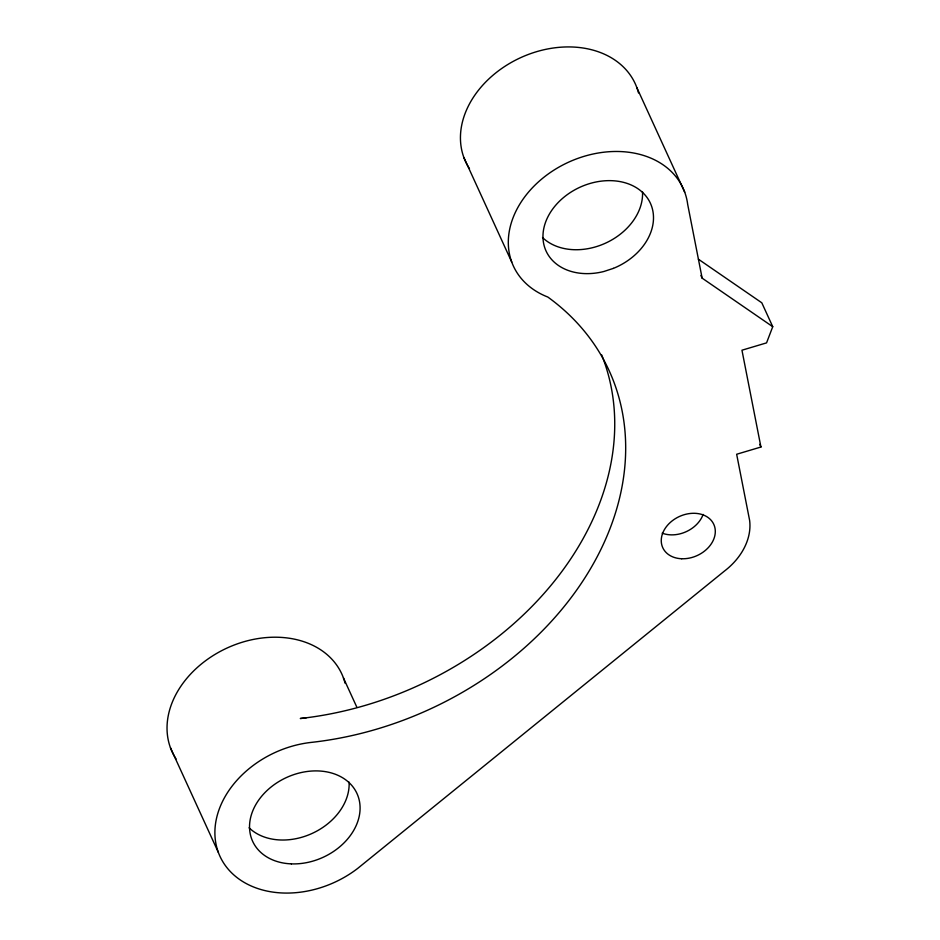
<?xml version="1.0" encoding="UTF-8"?>
<svg xmlns="http://www.w3.org/2000/svg" width="940" height="940" viewBox="0 0 940 940"><rect width="100%" height="100%" fill="white"/><g stroke="black" fill="none" stroke-linecap="round" stroke-linejoin="round"><path stroke-width="1.41" d="M698.373 259.182L761.8 302.798L772.739 326.697L766.558 342.877L741.954 350.209L760.93 447.029L736.655 454.255L749.627 520.419A64.014 48.974 -24.6 0 1 724.434 571.085L357.553 868.525A93.342 71.405 -24.6 0 1 218.327 852.345L170.469 747.805M700.923 275.49L702.133 278.146L772.739 326.697M636.85 87.655L684.72 192.195M759.708 444.373L760.93 447.029M463.878 157.532L511.748 262.072M343.441 677.928L356.754 707.009M702.133 278.146L687.681 204.38A93.342 71.405 -24.6 0 0 552.05 171.35A93.342 71.405 -24.6 0 0 547.82 297.04A304.619 233.003 -24.6 0 1 596.677 557.702A304.619 233.003 -24.6 0 1 311.246 742.4A93.342 71.405 -24.6 0 0 218.327 852.345M305.97 718.031A93.342 71.405 -24.6 0 0 300.307 718.501A304.619 233.003 -24.6 0 0 601.682 354.921M176.062 758.933A93.342 71.405 -24.6 0 1 228.15 647.531A93.342 71.405 -24.6 0 1 345.086 683.227M469.471 168.648A93.342 71.405 -24.6 0 1 521.571 57.246A93.342 71.405 -24.6 0 1 638.507 92.954M703.12 514.438A28.047 21.456 -24.6 0 1 662.183 533.144M349.093 782.127A57.375 43.886 -24.6 0 1 312.092 833.451A57.375 43.886 -24.6 0 1 249.1 827.811M642.514 191.854A57.375 43.886 -24.6 0 1 605.501 243.166A57.375 43.886 -24.6 0 1 542.521 237.526M613.374 268.382L603.915 271.484A57.375 43.886 -24.6 0 1 546.551 219.725A57.375 43.886 -24.6 0 1 638.942 189.434A57.375 43.886 -24.6 0 1 613.374 268.382M681.688 558.748A28.047 21.456 -24.6 0 0 714.271 525.53A28.047 21.456 -24.6 0 0 668.869 523.815A28.047 21.456 -24.6 0 0 681.688 558.748M291.353 863.872A57.375 43.886 -24.6 0 0 357.976 795.933A57.375 43.886 -24.6 0 0 265.115 792.42A57.375 43.886 -24.6 0 0 291.353 863.872"/></g></svg>
